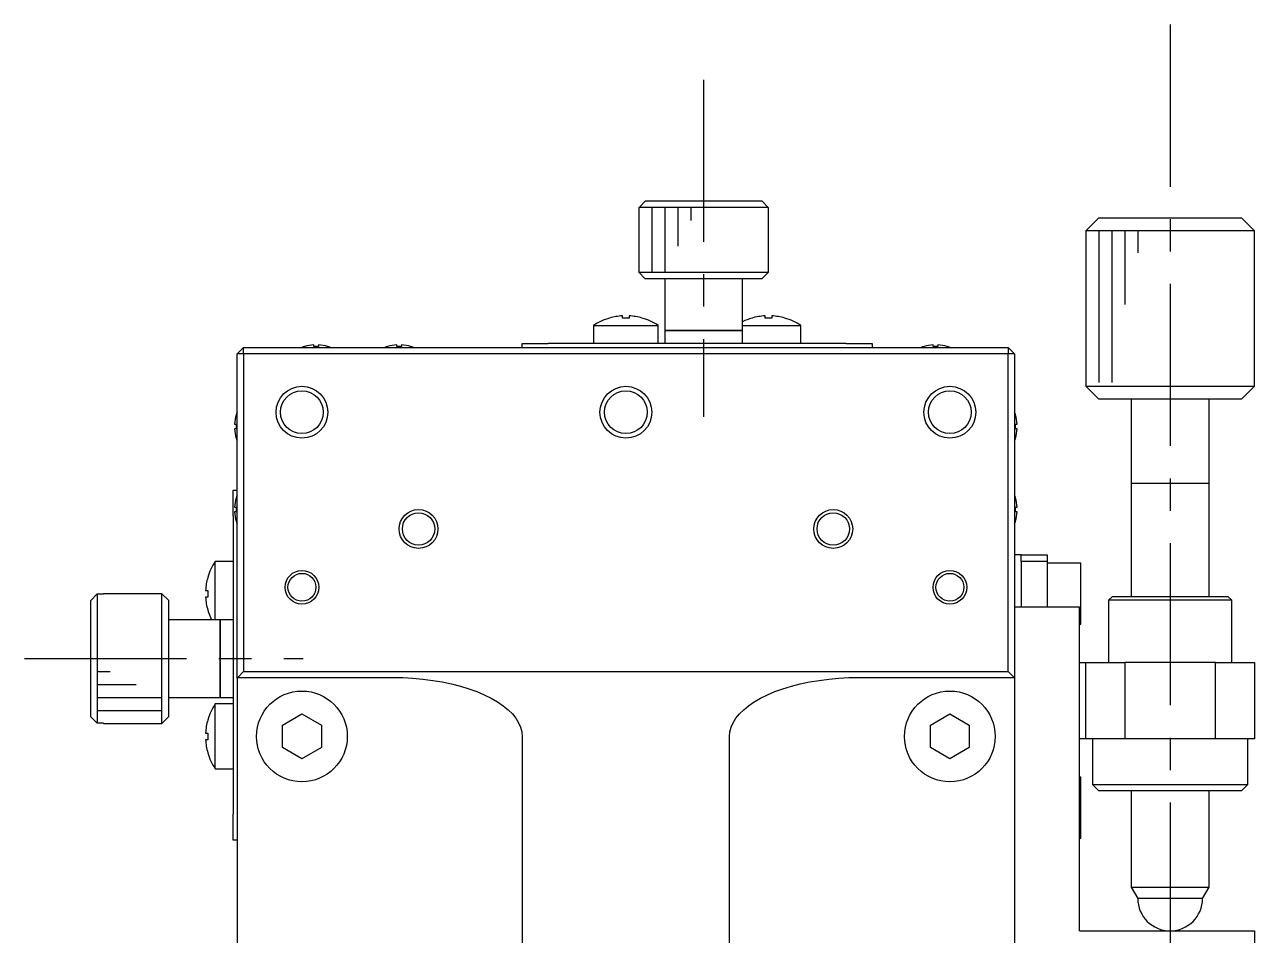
# Model space of a CAD drawing. Extents: x -312 to 352, y 11 to 577.
# Drawn here: x -100.3 to -5.4, y 308 to 378.3 of the extents above; entities that cross this region are included whole.
import ezdxf

# ---------------------------------------------------------------- set-up
doc = ezdxf.new("R2010")
doc.units = 0
doc.header["$LTSCALE"] = 10
doc.linetypes.add('CENTER', pattern=[2, 1.25, -0.25, 0.25, -0.25])
doc.layers.get('0').update_dxf_attribs({"linetype": 'CONTINUOUS'})
doc.layers.add('CENTER', color=1, linetype='CENTER')

msp = doc.modelspace()

# ---------------------------------------------------------------- linework, layer by layer
at = {"color": 7, "linetype": 'CONTINUOUS'}
for p, q in [((-52.855973, 364.182619), (-52.354186, 364.682619)), ((-52.354186, 364.682619), (-43.389812, 364.682619)), ((-43.389812, 364.682619), (-42.888024, 364.182619)), ((-52.871999, 363.682619), (-52.855973, 363.682619)), ((-52.871999, 363.682619), (-52.871999, 359.182619)), ((-52.855973, 363.682619), (-52.855973, 364.182619)), ((-42.888024, 364.182619), (-52.855973, 364.182619)), ((-42.888024, 364.182619), (-42.888024, 363.682619)), ((-42.888024, 363.682619), (-42.871999, 363.682619)), ((-42.871999, 359.182619), (-42.871999, 363.682619)), ((-17.371999, 363.382619), (-18.371999, 362.382619)), ((-17.371773, 363.382619), (-6.371999, 363.382619)), ((-5.371999, 362.382619), (-6.371999, 363.382619)), ((-18.371732, 362.382619), (-18.371999, 362.382619)), ((-18.371999, 362.382619), (-18.371999, 350.382619)), ((-5.371999, 362.382619), (-18.371732, 362.382619)), ((-5.371999, 350.382619), (-5.371999, 362.382619)), ((-52.871999, 359.182619), (-42.871999, 359.182619)), ((-52.871999, 359.182619), (-52.371999, 358.682619)), ((-43.371999, 358.682619), (-42.871999, 359.182619)), ((-43.371999, 358.682619), (-52.371999, 358.682619)), ((-50.871999, 358.682619), (-50.871999, 354.682619)), ((-44.871999, 354.682619), (-44.871999, 358.682619)), ((-56.371999, 355.074276), (-51.371999, 355.074276)), ((-56.371999, 355.074276), (-56.371999, 353.682619)), ((-55.130588, 355.6452), (-55.133932, 355.652055)), ((-55.130588, 355.6452), (-55.133932, 355.652055)), ((-54.131999, 355.6452), (-54.131999, 355.817572)), ((-53.611999, 355.6452), (-54.131999, 355.6452)), ((-53.611999, 355.817572), (-53.611999, 355.6452)), ((-52.610066, 355.652055), (-52.613409, 355.6452)), ((-52.610066, 355.652055), (-52.613409, 355.6452)), ((-51.371999, 353.682619), (-51.371999, 355.074276)), ((-44.871999, 355.074276), (-40.371999, 355.074276)), ((-44.130588, 355.6452), (-44.133932, 355.652055)), ((-44.130588, 355.6452), (-44.133932, 355.652055)), ((-43.131999, 355.6452), (-43.131999, 355.817572)), ((-42.611999, 355.6452), (-43.131999, 355.6452)), ((-42.611999, 355.817572), (-42.611999, 355.6452)), ((-41.610066, 355.652055), (-41.613409, 355.6452)), ((-41.610066, 355.652055), (-41.613409, 355.6452)), ((-40.371999, 353.682619), (-40.371999, 355.074276)), ((-50.871999, 354.682619), (-44.871999, 354.682619)), ((-44.871999, 354.682619), (-50.871999, 354.682619)), ((-50.871999, 354.682619), (-50.871999, 353.682619)), ((-44.871999, 353.682619), (-44.871999, 354.682619)), ((-83.371999, 353.382619), (-83.871999, 352.882619)), ((-83.371999, 352.882619), (-83.371999, 353.382619)), ((-83.371999, 353.382619), (-24.371999, 353.382619)), ((-78.65836, 353.452141), (-78.660615, 353.456763)), ((-77.951999, 353.452141), (-77.951999, 353.572478)), ((-77.591999, 353.452141), (-77.951999, 353.452141)), ((-77.591999, 353.572478), (-77.591999, 353.452141)), ((-76.883383, 353.456763), (-76.885637, 353.452141)), ((-72.25836, 353.452141), (-72.260615, 353.456763)), ((-71.551999, 353.452141), (-71.551999, 353.572478)), ((-71.191999, 353.452141), (-71.551999, 353.452141)), ((-71.191999, 353.572478), (-71.191999, 353.452141)), ((-70.483383, 353.456763), (-70.485637, 353.452141)), ((-61.871999, 353.382619), (-61.871999, 353.682619)), ((-61.871999, 353.682619), (-59.871999, 353.682619)), ((-36.871999, 353.682619), (-59.871999, 353.682619)), ((-36.871999, 353.682619), (-34.871999, 353.682619)), ((-34.871999, 353.682619), (-34.871999, 353.382619)), ((-30.85836, 353.452141), (-30.860615, 353.456763)), ((-30.151999, 353.452141), (-30.151999, 353.572478)), ((-29.791999, 353.452141), (-30.151999, 353.452141)), ((-29.791999, 353.572478), (-29.791999, 353.452141)), ((-29.083383, 353.456763), (-29.085637, 353.452141)), ((-24.371999, 353.382619), (-24.371999, 352.882619)), ((-23.871999, 352.882619), (-24.371999, 353.382619)), ((-83.871999, 327.882619), (-83.871999, 352.882619)), ((-83.371999, 352.882619), (-83.871999, 352.882619)), ((-83.371999, 352.882619), (-83.371999, 328.382619)), ((-24.371999, 352.882619), (-83.371999, 352.882619)), ((-24.371999, 328.382619), (-24.371999, 352.882619)), ((-23.871999, 352.882619), (-24.371999, 352.882619)), ((-23.871999, 352.882619), (-23.871999, 327.882619)), ((-18.371999, 350.382619), (-5.371999, 350.382619)), ((-18.371999, 350.382619), (-17.371999, 349.382619)), ((-6.371999, 349.382619), (-5.371999, 350.382619)), ((-6.371999, 349.382619), (-17.371999, 349.382619)), ((-14.871999, 349.382619), (-14.871999, 342.882619)), ((-8.871999, 342.882619), (-8.871999, 349.382619)), ((-84.061858, 347.462619), (-83.94152, 347.462619)), ((-83.946143, 348.171235), (-83.94152, 348.168981)), ((-83.94152, 347.462619), (-83.94152, 347.102619)), ((-23.802477, 348.16898), (-23.797855, 348.171235)), ((-23.802477, 347.102619), (-23.802477, 347.462619)), ((-23.802477, 347.462619), (-23.68214, 347.462619)), ((-83.94152, 347.102619), (-84.061858, 347.102619)), ((-83.94152, 346.396258), (-83.946143, 346.394003)), ((-23.68214, 347.102619), (-23.802477, 347.102619)), ((-23.797855, 346.394003), (-23.802477, 346.396258)), ((-8.871994, 342.882619), (-14.872004, 342.882619)), ((-14.871999, 342.887619), (-14.871999, 342.882619)), ((-14.871999, 342.882619), (-14.871999, 334.182638)), ((-14.871999, 342.882619), (-14.871999, 342.877619)), ((-8.871999, 342.882619), (-8.871999, 342.887619)), ((-8.871999, 334.182638), (-8.871999, 342.882619)), ((-8.871999, 342.877619), (-8.871999, 342.882619)), ((-84.171999, 340.382619), (-84.171999, 342.382619)), ((-84.171999, 342.382619), (-83.871999, 342.382619)), ((-83.946143, 341.771235), (-83.94152, 341.768981)), ((-23.802477, 341.76898), (-23.797855, 341.771235)), ((-84.061858, 341.062619), (-83.94152, 341.062619)), ((-83.94152, 340.702619), (-84.061858, 340.702619)), ((-83.94152, 341.062619), (-83.94152, 340.702619)), ((-23.802477, 340.702619), (-23.802477, 341.062619)), ((-23.802477, 341.062619), (-23.68214, 341.062619)), ((-23.68214, 340.702619), (-23.802477, 340.702619)), ((-84.171999, 340.382619), (-84.171999, 317.382619)), ((-83.94152, 339.996258), (-83.946143, 339.994003)), ((-23.797855, 339.994003), (-23.802477, 339.996258)), ((-23.371999, 337.382621), (-23.871999, 337.382621)), ((-23.371999, 336.882619), (-23.371999, 337.382621)), ((-23.371999, 337.382621), (-21.371999, 337.382619)), ((-21.371999, 337.382619), (-21.371999, 336.882619)), ((-85.563656, 332.382619), (-85.563656, 336.882619)), ((-84.171999, 336.882619), (-85.563656, 336.882619)), ((-23.371999, 336.882619), (-23.371999, 333.382619)), ((-21.371999, 336.882619), (-23.371999, 336.882619)), ((-21.371999, 336.882619), (-21.371999, 333.382619)), ((-18.771999, 336.732619), (-21.371999, 336.732619)), ((-18.771999, 332.032619), (-18.771999, 336.732619)), ((-86.141434, 335.644552), (-86.134579, 335.641209)), ((-86.141434, 335.644552), (-86.134579, 335.641209)), ((-95.171999, 333.864806), (-94.671999, 334.366593)), ((-94.671999, 334.366593), (-94.671999, 324.398645)), ((-94.671999, 334.366593), (-94.171999, 334.366593)), ((-94.171999, 334.366593), (-94.171999, 334.382619)), ((-89.671999, 334.382619), (-94.171999, 334.382619)), ((-89.671999, 324.382619), (-89.671999, 334.382619)), ((-89.171999, 333.882619), (-89.671999, 334.382619)), ((-86.306951, 334.642619), (-86.134579, 334.642619)), ((-86.134579, 334.122619), (-86.306951, 334.122619)), ((-86.134579, 334.642619), (-86.134579, 334.122619)), ((-16.321999, 334.182619), (-16.621999, 333.882619)), ((-16.321999, 334.182619), (-7.421999, 334.182619)), ((-7.121999, 333.882619), (-7.421999, 334.182619)), ((-95.171999, 324.900432), (-95.171999, 333.864806)), ((-89.171999, 333.882619), (-89.171999, 324.882619)), ((-86.134579, 333.12403), (-86.141434, 333.120686)), ((-86.134579, 333.12403), (-86.141434, 333.120686)), ((-23.871999, 333.382619), (-18.871999, 333.382619)), ((-18.871999, 308.382619), (-18.871999, 333.382619)), ((-7.121999, 333.882619), (-16.621999, 333.882619)), ((-16.621999, 333.882619), (-16.621999, 329.082619)), ((-7.121999, 329.082619), (-7.121999, 333.882619)), ((-85.171999, 332.382619), (-89.171999, 332.382619)), ((-85.171999, 326.382619), (-85.171999, 332.382619)), ((-85.171999, 332.382619), (-85.171999, 326.382619)), ((-84.171999, 332.382619), (-85.171999, 332.382619)), ((-18.871999, 332.032619), (-18.771999, 332.032619)), ((-83.371999, 328.382619), (-83.827725, 327.926893)), ((-83.371999, 328.382619), (-24.371999, 328.382619)), ((-23.916272, 327.926893), (-24.371999, 328.382619)), ((-18.871999, 329.082619), (-18.371999, 329.082619)), ((-18.371999, 323.182619), (-18.371999, 329.082619)), ((-18.371999, 329.082619), (-15.371999, 329.082619)), ((-15.371999, 329.082619), (-15.371999, 323.182619)), ((-8.371999, 329.082619), (-15.371999, 329.082619)), ((-8.371999, 323.182619), (-8.371999, 329.082619)), ((-8.371999, 329.082619), (-5.371999, 329.082619)), ((-5.371999, 329.082619), (-5.371999, 323.182619)), ((-83.827725, 327.926893), (-83.871999, 327.882619)), ((-83.871999, 327.882619), (-83.871999, 293.382619)), ((-83.827725, 327.926893), (-71.871999, 327.926893)), ((-71.871999, 327.926893), (-71.087408, 327.912844)), ((-71.087408, 327.912844), (-70.307654, 327.870785)), ((-70.307654, 327.870785), (-69.537545, 327.800975)), ((-69.537545, 327.800975), (-68.781829, 327.703844)), ((-68.781829, 327.703844), (-68.045164, 327.579992)), ((-68.045164, 327.579992), (-67.332094, 327.430181)), ((-67.332094, 327.430181), (-66.647013, 327.255335)), ((-41.096984, 327.255335), (-40.411904, 327.430181)), ((-40.411904, 327.430181), (-39.698833, 327.579992)), ((-39.698833, 327.579992), (-38.962169, 327.703844)), ((-38.962169, 327.703844), (-38.206452, 327.800975)), ((-38.206452, 327.800975), (-37.436343, 327.870785)), ((-37.436343, 327.870785), (-36.65659, 327.912844)), ((-36.65659, 327.912844), (-35.871999, 327.926893)), ((-35.871999, 327.926893), (-23.916272, 327.926893)), ((-23.871999, 327.882619), (-23.916272, 327.926893)), ((-23.871999, 327.882619), (-23.871999, 324.882614)), ((-66.647013, 327.255335), (-65.994146, 327.056533)), ((-65.994146, 327.056533), (-65.377518, 326.835)), ((-65.377518, 326.835), (-64.800931, 326.592101)), ((-64.800931, 326.592101), (-64.267939, 326.329335)), ((-43.476058, 326.329335), (-42.943066, 326.592101)), ((-42.943066, 326.592101), (-42.366479, 326.835)), ((-42.366479, 326.835), (-41.749851, 327.056533)), ((-41.749851, 327.056533), (-41.096984, 327.255335)), ((-89.171999, 326.382619), (-85.171999, 326.382619)), ((-85.563656, 320.882619), (-85.563656, 325.882619)), ((-84.171999, 325.882619), (-85.563656, 325.882619)), ((-85.171999, 326.382619), (-84.171999, 326.382619)), ((-64.267939, 326.329335), (-63.781829, 326.048322)), ((-63.781829, 326.048322), (-63.345597, 325.750793)), ((-63.345597, 325.750793), (-62.961933, 325.438584)), ((-44.782064, 325.438584), (-44.3984, 325.750793)), ((-44.3984, 325.750793), (-43.962169, 326.048322)), ((-43.962169, 326.048322), (-43.476058, 326.329335)), ((-94.671999, 324.398645), (-95.171999, 324.900432)), ((-89.671999, 324.382619), (-89.171999, 324.882619)), ((-86.141434, 324.644552), (-86.134579, 324.641209)), ((-86.141434, 324.644552), (-86.134579, 324.641209)), ((-80.371999, 324.248644), (-78.871999, 325.11467)), ((-78.871999, 325.11467), (-77.371999, 324.248644)), ((-62.961933, 325.438584), (-62.633203, 325.113619)), ((-62.633203, 325.113619), (-62.361433, 324.777902)), ((-62.361433, 324.777902), (-62.148299, 324.433502)), ((-45.595698, 324.433502), (-45.382564, 324.777902)), ((-45.382564, 324.777902), (-45.110794, 325.113619)), ((-45.110794, 325.113619), (-44.782064, 325.438584)), ((-30.371999, 324.248644), (-28.871999, 325.11467)), ((-28.871999, 325.11467), (-27.371999, 324.248644)), ((-23.871999, 324.882614), (-23.871999, 324.682614)), ((-23.871999, 324.682614), (-23.871999, 321.882624)), ((-94.171999, 324.398645), (-94.671999, 324.398645)), ((-94.171999, 324.382619), (-94.171999, 324.398645)), ((-94.171999, 324.382619), (-89.671999, 324.382619)), ((-86.306951, 323.642619), (-86.134579, 323.642619)), ((-86.134579, 323.642619), (-86.134579, 323.122619)), ((-80.371999, 322.516594), (-80.371999, 324.248644)), ((-77.371999, 324.248644), (-77.371999, 322.516594)), ((-62.148299, 324.433502), (-61.995115, 324.082543)), ((-61.995115, 324.082543), (-61.902825, 323.727189)), ((-61.902825, 323.727189), (-61.871999, 323.36963)), ((-45.871999, 323.36963), (-45.841172, 323.727189)), ((-45.841172, 323.727189), (-45.748882, 324.082543)), ((-45.748882, 324.082543), (-45.595698, 324.433502)), ((-30.371999, 322.516594), (-30.371999, 324.248644)), ((-27.371999, 324.248644), (-27.371999, 322.516594)), ((-86.134579, 323.122619), (-86.306951, 323.122619)), ((-61.871999, 323.36963), (-61.871999, 293.382619)), ((-45.871999, 293.382619), (-45.871999, 323.36963)), ((-18.371999, 323.182619), (-18.871999, 323.182619)), ((-15.371999, 323.182619), (-18.371999, 323.182619)), ((-17.871999, 323.182619), (-17.871999, 319.682619)), ((-8.371999, 323.182619), (-15.371999, 323.182619)), ((-5.371999, 323.182619), (-8.371999, 323.182619)), ((-5.871999, 319.682619), (-5.871999, 323.182619)), ((-86.134579, 322.12403), (-86.141434, 322.120686)), ((-86.134579, 322.12403), (-86.141434, 322.120686)), ((-78.871999, 321.650568), (-80.371999, 322.516594)), ((-77.371999, 322.516594), (-78.871999, 321.650568)), ((-28.871999, 321.650568), (-30.371999, 322.516594)), ((-27.371999, 322.516594), (-28.871999, 321.650568)), ((-23.871999, 321.882624), (-23.871999, 319.182619)), ((-85.563656, 320.882619), (-84.171999, 320.882619)), ((-18.771999, 320.232619), (-18.871999, 320.232619)), ((-18.771999, 315.532619), (-18.771999, 320.232619)), ((-23.871999, 319.182619), (-23.871999, 318.882619)), ((-23.871999, 318.882619), (-23.871999, 313.682614)), ((-17.871999, 319.682619), (-5.871999, 319.682619)), ((-17.871999, 319.682619), (-17.371999, 319.182619)), ((-6.371999, 319.182619), (-17.371999, 319.182619)), ((-14.871999, 319.182619), (-17.371999, 319.182619)), ((-14.871999, 319.1826), (-14.871999, 311.748644)), ((-6.371999, 319.182619), (-8.871999, 319.182619)), ((-8.871999, 311.748644), (-8.871999, 319.1826)), ((-6.371999, 319.182619), (-5.871999, 319.682619)), ((-84.171999, 315.382619), (-84.171999, 317.382619)), ((-83.871999, 315.382619), (-84.171999, 315.382619)), ((-18.871999, 315.532619), (-18.771999, 315.532619)), ((-23.871999, 313.682614), (-23.871999, 299.882614)), ((-14.871999, 311.748644), (-8.871999, 311.748644)), ((-14.871999, 311.748644), (-14.621999, 311.315632)), ((-14.621999, 311.315632), (-14.371999, 310.882619)), ((-9.371999, 310.882619), (-9.121999, 311.315632)), ((-9.121999, 311.315632), (-8.871999, 311.748644)), ((-9.371999, 310.882619), (-14.371999, 310.882619)), ((-18.871999, 308.382619), (-5.371999, 308.382619)), ((-5.371999, 308.382619), (-5.371999, 305.882619))]:
    msp.add_line(p, q, dxfattribs=at)
at = {"color": 3, "linetype": 'CONTINUOUS'}
for p, q in [((-51.871999, 364.182619), (-51.871999, 359.182619)), ((-50.871999, 364.182619), (-50.871999, 359.182619)), ((-49.871999, 364.182619), (-49.871999, 361.182619)), ((-48.871999, 364.182619), (-48.871999, 363.182619)), ((-17.371999, 362.382619), (-17.371999, 350.682619)), ((-16.371999, 362.382619), (-16.371999, 350.682619)), ((-15.371999, 362.382619), (-15.371999, 356.682619)), ((-14.371999, 362.382619), (-14.371999, 360.682619)), ((-94.671999, 328.382619), (-93.671999, 328.382619)), ((-94.671999, 327.382619), (-91.671999, 327.382619)), ((-94.671999, 326.382619), (-89.671999, 326.382619)), ((-94.671999, 325.382619), (-89.671999, 325.382619))]:
    msp.add_line(p, q, dxfattribs=at)
for centre, radius in [((-78.871999, 348.382619), 2), ((-53.871999, 348.382619), 2), ((-28.871999, 348.382619), 2), ((-69.871999, 339.382619), 1.5), ((-37.871999, 339.382619), 1.5), ((-78.871999, 334.882619), 1.3), ((-28.871999, 334.882619), 1.3)]:
    msp.add_circle(centre, radius, dxfattribs=at)
at = {"color": 7, "linetype": 'CONTINUOUS'}
for centre, radius in [((-78.871999, 348.382619), 1.65), ((-53.871999, 348.382619), 1.65), ((-28.871999, 348.382619), 1.65), ((-69.871999, 339.382619), 1.25), ((-37.871999, 339.382619), 1.25), ((-78.871999, 334.882619), 1.075), ((-28.871999, 334.882619), 1.075), ((-78.871999, 323.382619), 3.5), ((-28.871999, 323.382619), 3.5)]:
    msp.add_circle(centre, radius, dxfattribs=at)
for centre, radius, start, end in [((-53.871999, 351.332619), 4.5, 106.285843, 123.748989), ((-53.871999, 351.332619), 4.492483, 93.317816, 106.26943), ((-53.871999, 351.332619), 4.492483, 73.73057, 86.682184), ((-53.871999, 351.332619), 4.5, 56.251011, 73.714157), ((-42.871999, 351.332619), 4.5, 106.285843, 116.3878), ((-42.871999, 351.332619), 4.492483, 93.317816, 106.26943), ((-42.871999, 351.332619), 4.492483, 73.73057, 86.682184), ((-42.871999, 351.332619), 4.5, 56.251011, 73.714157), ((-77.771999, 350.382619), 3.2, 106.122533, 110.364135), ((-77.771999, 350.382619), 3.194933, 93.229709, 106.106712), ((-77.771999, 350.382619), 3.194933, 73.893288, 86.770291), ((-77.771999, 350.382619), 3.2, 69.635865, 73.877467), ((-71.371999, 350.382619), 3.2, 106.122533, 110.364135), ((-71.371999, 350.382619), 3.194933, 93.229709, 106.106712), ((-71.371999, 350.382619), 3.194933, 73.893288, 86.770291), ((-71.371999, 350.382619), 3.2, 69.635865, 73.877467), ((-29.971999, 350.382619), 3.2, 106.122533, 110.364135), ((-29.971999, 350.382619), 3.194933, 93.229709, 106.106712), ((-29.971999, 350.382619), 3.194933, 73.893288, 86.770291), ((-29.971999, 350.382619), 3.2, 69.635865, 73.877467), ((-80.871999, 347.282619), 3.2, 159.635865, 163.877467), ((-26.871999, 347.282619), 3.2, 16.122533, 20.364135), ((-80.871999, 347.282619), 3.194933, 163.893288, 176.770291), ((-26.871999, 347.282619), 3.194933, 3.229709, 16.106712), ((-80.871999, 347.282619), 3.194933, 183.229709, 196.106712), ((-80.871999, 347.282619), 3.2, 196.122533, 200.364135), ((-26.871999, 347.282619), 3.2, 339.635865, 343.877467), ((-26.871999, 347.282619), 3.194933, 343.893288, 356.770291), ((-80.871999, 340.882619), 3.194933, 163.893288, 176.770291), ((-80.871999, 340.882619), 3.2, 159.635865, 163.877467), ((-26.871999, 340.882619), 3.2, 16.122533, 20.364135), ((-26.871999, 340.882619), 3.194933, 3.229709, 16.106712), ((-80.871999, 340.882619), 3.194933, 183.229709, 196.106712), ((-26.871999, 340.882619), 3.194933, 343.893288, 356.770291), ((-80.871999, 340.882619), 3.2, 196.122533, 200.364135), ((-26.871999, 340.882619), 3.2, 339.635865, 343.877467), ((-81.821999, 334.382619), 4.5, 146.251011, 163.714157), ((-81.821999, 334.382619), 4.492483, 163.73057, 176.682184), ((-81.821999, 334.382619), 4.492483, 183.317816, 196.26943), ((-81.821999, 334.382619), 4.5, 196.285843, 206.3878), ((-81.821999, 323.382619), 4.5, 146.251011, 163.714157), ((-81.821999, 323.382619), 4.492483, 163.73057, 176.682184), ((-81.821999, 323.382619), 4.492483, 183.317816, 196.26943), ((-81.821999, 323.382619), 4.5, 196.285843, 213.748989), ((-11.871999, 310.882619), 2.5, 180, 270), ((-11.871999, 310.882619), 2.5, 270, 0)]:
    msp.add_arc(centre, radius, start, end, dxfattribs=at)
at = {"layer": 'CENTER', "color": 1, "linetype": 'CENTER'}
for p, q in [((-11.871999, 378.282619), (-11.871999, 296.032619)), ((-47.871999, 374.032619), (-47.871999, 348.032619)), ((-100.271999, 329.382619), (-78.771999, 329.382619))]:
    msp.add_line(p, q, dxfattribs=at)

doc.saveas('drawing.dxf')
